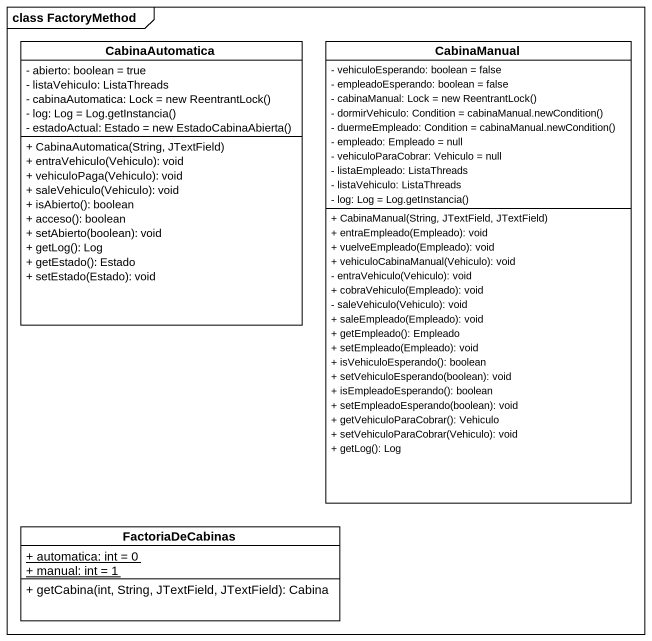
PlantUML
@startuml
mainframe class FactoryMethod
hide circle
hide empty members
skinparam classAttributeIconSize 0
class CabinaAutomatica {
  - abierto: boolean = true
  - listaVehiculo: ListaThreads
  {field} - cabinaAutomatica: Lock = new ReentrantLock()
  {field} - log: Log = Log.getInstancia()
  {field} - estadoActual: Estado = new EstadoCabinaAbierta()
  + CabinaAutomatica(String, JTextField)
  + entraVehiculo(Vehiculo): void
  + vehiculoPaga(Vehiculo): void
  + saleVehiculo(Vehiculo): void
  + isAbierto(): boolean
  + acceso(): boolean
  + setAbierto(boolean): void
  + getLog(): Log
  + getEstado(): Estado
  + setEstado(Estado): void
}
class CabinaManual {
  - vehiculoEsperando: boolean = false
  - empleadoEsperando: boolean = false
  {field} - cabinaManual: Lock = new ReentrantLock()
  {field} - dormirVehiculo: Condition = cabinaManual.newCondition()
  {field} - duermeEmpleado: Condition = cabinaManual.newCondition()
  - empleado: Empleado = null
  - vehiculoParaCobrar: Vehiculo = null
  - listaEmpleado: ListaThreads
  - listaVehiculo: ListaThreads
  {field} - log: Log = Log.getInstancia()
  + CabinaManual(String, JTextField, JTextField)
  + entraEmpleado(Empleado): void
  + vuelveEmpleado(Empleado): void
  + vehiculoCabinaManual(Vehiculo): void
  - entraVehiculo(Vehiculo): void
  + cobraVehiculo(Empleado): void
  - saleVehiculo(Vehiculo): void
  + saleEmpleado(Empleado): void
  + getEmpleado(): Empleado
  + setEmpleado(Empleado): void
  + isVehiculoEsperando(): boolean
  + setVehiculoEsperando(boolean): void
  + isEmpleadoEsperando(): boolean
  + setEmpleadoEsperando(boolean): void
  + getVehiculoParaCobrar(): Vehiculo
  + setVehiculoParaCobrar(Vehiculo): void
  + getLog(): Log
}
class FactoriaDeCabinas {
  {static} + automatica: int = 0
  {static} + manual: int = 1
  + getCabina(int, String, JTextField, JTextField): Cabina
}
@enduml
